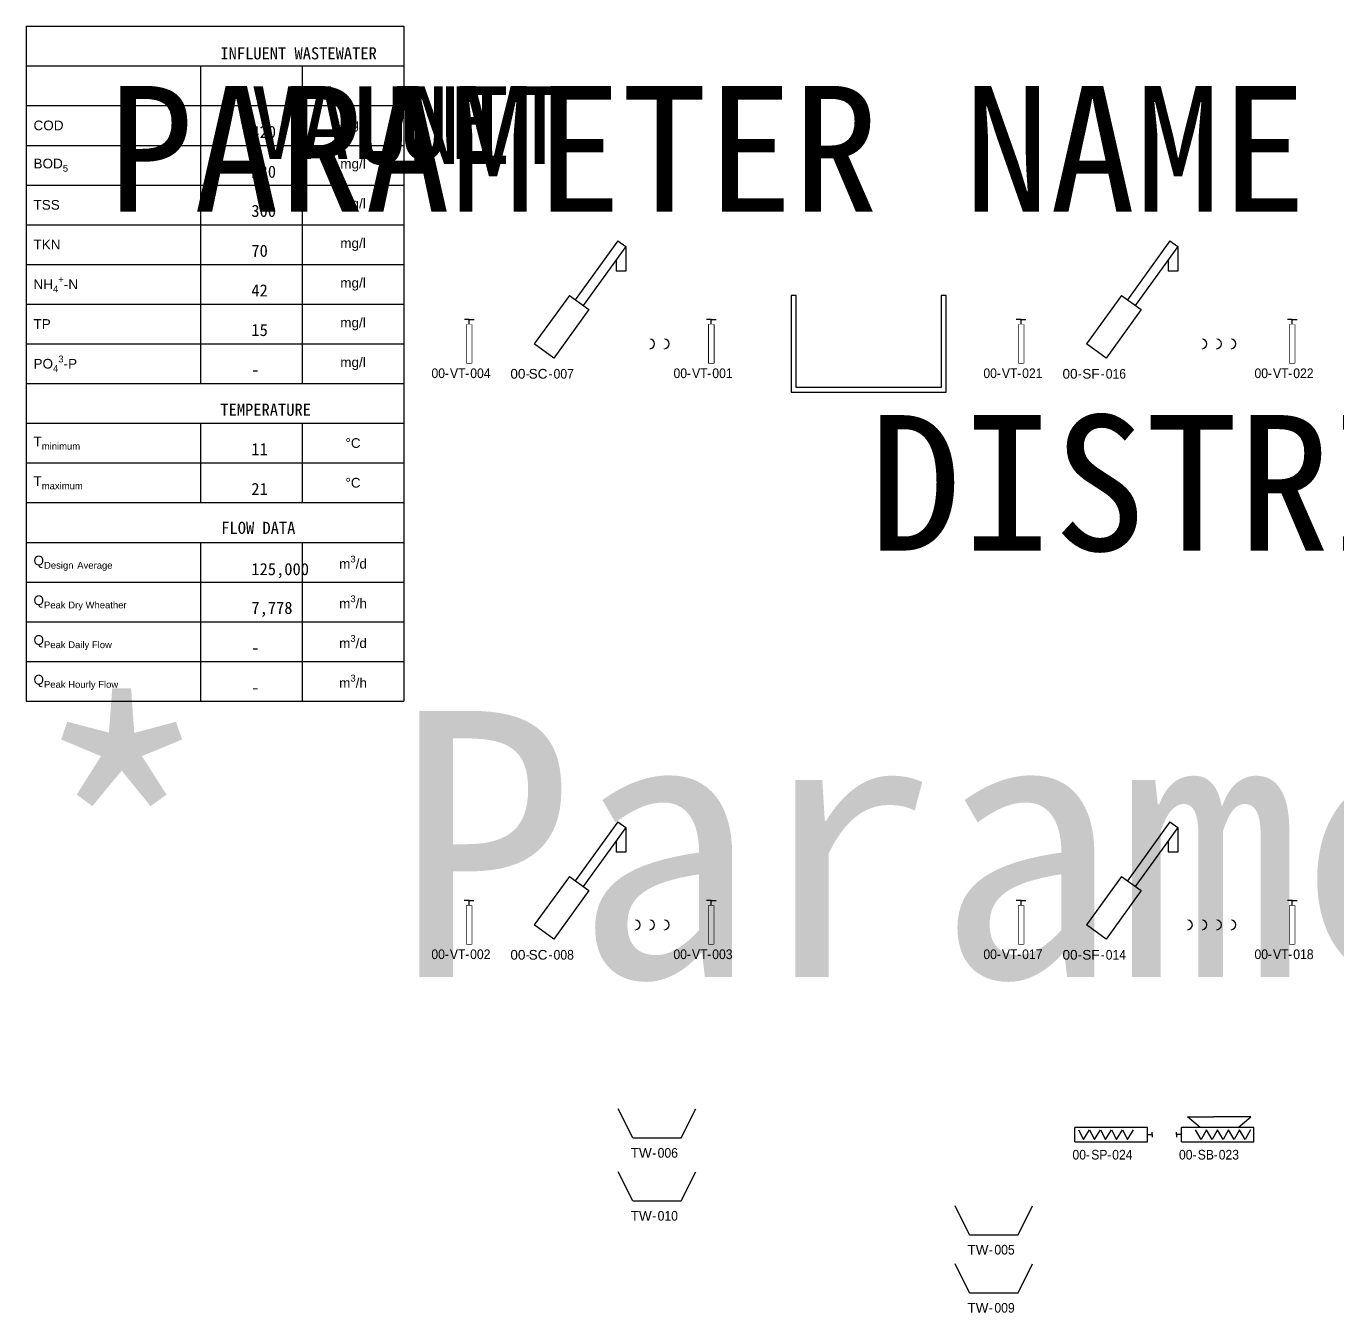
# Model space of a CAD drawing. Header units: millimetres. Extents: x 0 to 12089, y -479 to 374.
# Drawn here: x 0 to 270.9, y -200.1 to 65.6 of the extents above; entities that cross this region are included whole.
import ezdxf
from ezdxf.enums import TextEntityAlignment as Align

# ---------------------------------------------------------------- set-up
doc = ezdxf.new("R2018")
doc.units = ezdxf.units.MM
doc.header["$LTSCALE"] = 0.25
doc.set_wipeout_variables(frame=1)
for name, color, linetype, lineweight, true_color in [('equipment', 5, 'Continuous', 25, 0x0000ff), ('sewer', 7, 'Continuous', 25, 0x1c2600), ('Text', 7, 'Continuous', 25, 0xffffff), ('unit', 1, 'Continuous', 25, 0xff0000)]:
    doc.layers.add(name, color=color, linetype=linetype, lineweight=lineweight, true_color=true_color)
doc.styles.add('FlareSeparator$0$Organica', font='arial.ttf')
doc.styles.add('Organica', font='arial.ttf')
doc.styles.add('RefPIDDistChamber$0$Organica', font='arial.ttf')
doc.styles.add('RefPIDDistChamber$0$Standard', font='arial.ttf')
doc.styles.add('RefPIDInfluent$0$Organica', font='arial.ttf')
doc.styles.get("Standard").update_dxf_attribs({"font": 'arial.ttf'})
doc.styles.add('WasteContainer_Screeningcontainer_SB$0$Organica', font='arial.ttf')

# ---------------------------------------------------------------- blocks, each defined once
blk = doc.blocks.new('break')
blk.add_arc((0, 0), 1, 270, 90)
blk.add_wipeout([(-0.12, -0.11), (-0.12, -0.89), (0, -1), (0.12, -0.89), (0.12, -0.11), (0, 0)])
blk.add_wipeout([(-0.12, 0.11), (-0.12, 0.89), (0, 1), (0.12, 0.89), (0.12, 0.11), (0, 0)])
blk = doc.blocks.new('*U112')
at = {"lineweight": 25, "ltscale": 0.25, "flags": 128}
blk.add_lwpolyline([(0, 20), (0, 0), (32, 0), (32, 20), (31, 20), (31, 1), (1, 1), (1, 20)], close=True, dxfattribs=at)
at = {"style": 'RefPIDDistChamber$0$Organica', "flags": 1}
for tag, p in [('WIDTH', (-11.4, 38.99)), ('HEIGHT', (-11.4, 36.04)), ('LENGTH', (-11.4, 33.02)), ('LIQUIDLEVEL', (-11.4, 29.93)), ('VOLUME', (-11.4, 26.97))]:
    blk.add_attdef(tag, text='', height=2, dxfattribs=at).set_placement(p, align=Align.MIDDLE_CENTER)
at = {"style": 'RefPIDDistChamber$0$Standard', "flags": 1}
blk.add_attdef('TR_NAME1', (44.32, 30.62), '', height=2.5, dxfattribs=at)
at = {"layer": 'Text', "lineweight": 30, "flags": 104}
blk.add_attdef('NAME1', text='', height=2.5, dxfattribs=at).set_placement((16.08, -4.71), align=Align.MIDDLE_CENTER)
blk = doc.blocks.new('*U136')
at = {"lineweight": 25, "ltscale": 0.25}
for p, q in [((0.5, 9), (-0.5, 9)), ((0.5, 8), (0.5, 9)), ((0.5, 9), (1.5, 9)), ((0, 8), (1, 8)), ((0, 0), (0, 8)), ((1, 0), (1, 8)), ((0, 0), (1, 0))]:
    blk.add_line(p, q, dxfattribs=at)
blk.add_lwpolyline([(0, 8), (1, 8), (1, 0), (0, 0)], close=True, dxfattribs=at)
at = {"char_height": 2, "width": 5.3402, "attachment_point": 6, "line_spacing_factor": 0.9, "style": 'Organica'}
for insert in [(-3.7, -2.07), (0.5, -2.07)]:
    blk.add_mtext('{\\W0.9;-}', dxfattribs=dict(at, insert=insert))
at = {"style": 'Organica', "flags": 1}
for tag, p in [('EQUIP_TYPE', (37.6, 83.28)), ('NOTE', (37.6, 80.28)), ('NOTE_CHINESE', (37.6, 77.28)), ('MATERIAL_FRAME', (37.6, 74.17)), ('MATERIAL_STEM', (37.6, 71.17)), ('MATERIAL_BODY', (37.6, 68.17)), ('MATERIAL_SEALING', (37.6, 65.17)), ('MODEL', (37.6, 55.86)), ('MANUFACTURE', (37.6, 52.75)), ('UNIT_WATER_LEVEL', (37.76, 49.29)), ('UNIT_CHANNELH', (37.76, 46.29)), ('UNIT_CHANNELW', (37.76, 43.5)), ('SP_WATER_LEVEL', (37.76, 40.5)), ('SP_CHANNELW', (37.76, 37.5)), ('SP_CHANNELH', (37.76, 34.29)), ('STB_DTY', (37.76, 31.29)), ('PROCESSUNITAREA', (37.76, 27.66))]:
    blk.add_attdef(tag, text='', height=2, dxfattribs=at).set_placement(p, align=Align.MIDDLE_CENTER)
at = {"style": 'Organica', "width": 0.9}
for tag, p in [('AREA_CODE', (-4.5, -2.07)), ('TAG_ID', (-0.26, -2.07))]:
    blk.add_attdef(tag, text='', height=2, dxfattribs=at).set_placement(p, align=Align.MIDDLE_RIGHT)
at = {"style": 'Organica', "width": 0.9, "flags": 8}
blk.add_attdef('TAG', text='', height=2, dxfattribs=at).set_placement((2.81, -2.07), align=Align.MIDDLE_CENTER)
blk.add_wipeout([(0, 8), (1, 8), (1, 0), (0, 0)])
blk = doc.blocks.new('RefPIDInfluent')
at = {"layer": 'Text', "lineweight": 25, "ltscale": 0.25}
for p, q in [((-78, 65.6), (0, 65.6)), ((-78, 65.6), (-78, -73.8)), ((0, 65.6), (0, -73.8)), ((-78, 57.4), (0, 57.4)), ((-42, 57.4), (-42, -8.2)), ((-21, 57.4), (-21, -8.2)), ((-78, 49.2), (0, 49.2)), ((-78, 41), (0, 41)), ((-78, 32.8), (0, 32.8)), ((-78, 24.6), (0, 24.6)), ((-78, 16.4), (0, 16.4)), ((-78, 8.2), (0, 8.2)), ((-78, 0), (0, 0)), ((-78, -8.2), (0, -8.2)), ((-78, -16.4), (0, -16.4)), ((-42, -16.4), (-42, -32.8)), ((-21, -16.4), (-21, -32.8)), ((-78, -24.6), (0, -24.6)), ((-78, -32.8), (0, -32.8)), ((-78, -41), (0, -41)), ((-42, -41), (-42, -73.8)), ((-21, -41), (-21, -73.8)), ((-78, -49.2), (0, -49.2)), ((-78, -57.4), (0, -57.4)), ((-78, -65.6), (0, -65.6)), ((-78, -73.8), (0, -73.8))]:
    blk.add_line(p, q, dxfattribs=at)
at = {"lineweight": 30, "flags": 104}
for tag, height, p in [('NAME1', 2.5, (-37.9, 61.25)), ('PARAM', 2.5, (-61.14, 53.29)), ('VALUE', 2.5, (-31.63, 53.2)), ('UNIT', 2.5, (-10.04, 53.16)), ('COD', 2, (-31.5, 45.02)), ('BOD5', 2, (-31.5, 36.81)), ('TSS', 2, (-31.5, 28.72)), ('TN', 2, (-31.5, 20.47)), ('NH4N', 2, (-31.5, 12.29)), ('TP', 2, (-31.5, 4.12)), ('PO4_3_P', 2, (-31.5, -4.08)), ('NAME3', 2.5, (-37.9, -12.35)), ('TMIN', 2, (-31.5, -20.49)), ('TMAX', 2, (-31.5, -28.72)), ('NAME2', 2.5, (-37.71, -36.75)), ('QAVG', 2, (-31.5, -45.27)), ('QPEAKDH', 2, (-31.5, -53.27)), ('QPEAKD', 2, (-31.5, -61.47)), ('QPEAK', 2, (-31.5, -69.71))]:
    blk.add_attdef(tag, text='', height=height, dxfattribs=at).set_placement(p, align=Align.MIDDLE_CENTER)
blk.add_attdef('i18N-PID-0003', text='', height=2.5, dxfattribs=at).set_placement((-77, -75.8), align=Align.TOP_LEFT)
at = {"layer": 'Text', "char_height": 2, "style": 'RefPIDInfluent$0$Organica'}
for s, insert, width, attachment_point in [('C{\\fArial|b0|i0|c238|p34;OD}', (-76.5, 45.1), 32, 4), ('mg/{\\fArial|b0|i0|c238|p34;l}', (-10.5, 45.1), 18, 5), ('\\A1;BOD{\\H0.7x;\\S^ 5;}', (-76.5, 36.9), 32, 4), ('mg/{\\fArial|b0|i0|c238|p34;l}', (-10.5, 36.9), 18, 5), ('mg/{\\fArial|b0|i0|c238|p34;l}', (-10.5, 28.7), 18, 5), ('TSS', (-76.5, 28.7), 32, 4), ('mg/{\\fArial|b0|i0|c238|p34;l}', (-10.5, 20.5), 18, 5), ('TKN', (-76.5, 20.5), 32, 4), ('\\A1;NH{\\H0.7x;\\S^ 4;\\S+^ ;}-N', (-76.5, 12.3), 32, 4), ('mg/{\\fArial|b0|i0|c238|p34;l}', (-10.5, 12.3), 11.5205, 5), ('mg/{\\fArial|b0|i0|c238|p34;l}', (-10.5, 4.1), 11.5205, 5), ('T{\\fArial|b0|i0|c238|p34;P}', (-76.5, 4.1), 32, 4), ('\\A1;{\\fArial|b0|i0|c238|p34;PO\\fArial|b0|i0|c0|p34;\\H0.7x;\\S^ 4;\\fArial|b0|i0|c238|p34;\\S3^ ;}-{\\fArial|b0|i0|c238|p34;P}', (-76.5, -4.1), 32, 4), ('mg/{\\fArial|b0|i0|c238|p34;l}', (-10.5, -4.1), 11.5205, 5), ('\\A1;T{\\H0.7x;\\S^ minimum;}', (-76.5, -20.5), 32, 4), ('°C', (-10.5, -20.5), 18, 5), ('\\A1;T{\\H0.7x;\\S^ maximum;}', (-76.5, -28.7), 32, 4), ('°C', (-10.5, -28.7), 18, 5), ('\\A1;Q{\\H0.7x;\\S^ Design;\\H1.42857x; \\H0.7x;\\S^ Average;}', (-76.5, -45.1), 32, 4), ('\\A1;m{\\H0.7x;\\S3^ ;}/d', (-10.5, -45.1), 18, 5), ('\\A1;Q{\\H0.7x;\\S^ Peak Dry Wheather;}', (-76.5, -53.3), 32, 4), ('\\A1;m{\\H0.7x;\\S3^ ;}/h', (-10.5, -53.3), 18, 5), ('\\A1;Q{\\H0.7x;\\S^ Peak Daily Flow;}', (-76.5, -61.5), 32, 4), ('\\A1;m{\\H0.7x;\\S3^ ;}/d', (-10.5, -61.5), 18, 5), ('\\A1;Q{\\H0.7x;\\S^ Peak Hourly Flow;}', (-76.5, -69.7), 32, 4), ('\\A1;m{\\H0.7x;\\S3^ ;}/{\\fArial|b0|i0|c238|p34;h}', (-10.5, -69.7), 18, 5)]:
    blk.add_mtext(s, dxfattribs=dict(at, insert=insert, width=width, attachment_point=attachment_point))
blk = doc.blocks.new('*U510')
at = {"lineweight": 25, "ltscale": 0.25}
for p, q in [((13.2, 24.2), (4.4, 12.05)), ((14.82, 23.03), (6.02, 10.88)), ((13.2, 24.2), (14.82, 23.03)), ((14.82, 23.03), (14.82, 17.92)), ((12.82, 20.27), (12.82, 17.92)), ((14.82, 17.92), (12.82, 17.92)), ((3.19, 12.93), (-4.05, 2.93)), ((3.19, 12.93), (7.24, 10)), ((7.24, 10), (0, 0)), ((0, 0), (-4.05, 2.93))]:
    blk.add_line(p, q, dxfattribs=at)
at = {"char_height": 2, "width": 5.3402, "attachment_point": 6, "line_spacing_factor": 0.9, "style": 'Organica'}
for insert in [(-4.99, -3.24), (-0.29, -3.24)]:
    blk.add_mtext('{\\W0.9;-}', dxfattribs=dict(at, insert=insert))
at = {"style": 'Organica', "flags": 1}
for tag, p in [('EQUIP_TYPE', (35.83, 88.41)), ('NOTE', (35.83, 85.41)), ('NOTE_CHINESE', (35.83, 82.41)), ('MATERIAL_FRAME', (35.83, 79.41)), ('MATERIAL_FIXED', (35.83, 76.41)), ('MATERIAL_BARS', (35.83, 73.41)), ('MATERIAL_COVER', (35.83, 70.31)), ('INSTALLED_POWER', (35.83, 67.11)), ('CONSUMED_POWER', (35.83, 64.11)), ('MODEL', (35.83, 60.99)), ('MANUFACTURE', (35.83, 57.89)), ('UNIT_SPACING', (35.83, 54.68)), ('SP_SPACING', (35.83, 51.68)), ('UNIT_FLOW', (35.83, 48.57)), ('SP_FLOW', (35.83, 45.57)), ('CHANNELWIDTH', (35.83, 42.47)), ('STB_DTY', (36.1, 39.01)), ('RUNNINGHOURS', (36.1, 36.01)), ('DI', (36.1, 33.01)), ('DO', (36.1, 30.01)), ('AI', (36.1, 27.01)), ('AO', (36.1, 24.01)), ('PB', (36.1, 21.01)), ('PO', (36.1, 18.01)), ('PROCESSUNITAREA', (36.1, 15.15))]:
    blk.add_attdef(tag, text='', height=2, dxfattribs=at).set_placement(p, align=Align.MIDDLE_CENTER)
at = {"style": 'Organica'}
for tag, p in [('AREA_CODE', (-5.89, -3.24)), ('TAG_ID', (-1.34, -3.24))]:
    blk.add_attdef(tag, text='', height=2, dxfattribs=at).set_placement(p, align=Align.MIDDLE_RIGHT)
at = {"style": 'Organica', "width": 0.9, "flags": 8}
blk.add_attdef('TAG', text='', height=2, dxfattribs=at).set_placement((2.02, -3.24), align=Align.MIDDLE_CENTER)
blk = doc.blocks.new('*U513')
at = {"lineweight": 25, "ltscale": 0.25}
for p, q in [((13.2, 24.2), (4.4, 12.05)), ((14.82, 23.03), (6.02, 10.88)), ((13.2, 24.2), (14.82, 23.03)), ((14.82, 23.03), (14.82, 17.92)), ((12.82, 20.27), (12.82, 17.92)), ((14.82, 17.92), (12.82, 17.92)), ((3.19, 12.93), (-4.05, 2.93)), ((3.19, 12.93), (7.24, 10)), ((7.24, 10), (0, 0)), ((0, 0), (-4.05, 2.93))]:
    blk.add_line(p, q, dxfattribs=at)
at = {"char_height": 2, "width": 5.3402, "attachment_point": 6, "line_spacing_factor": 0.9, "style": 'Organica'}
for insert in [(-4.99, -3.24), (-0.29, -3.24)]:
    blk.add_mtext('{\\W0.9;-}', dxfattribs=dict(at, insert=insert))
at = {"style": 'Organica', "flags": 1}
for tag, p in [('EQUIP_TYPE', (35.83, 88.41)), ('NOTE', (35.83, 85.41)), ('NOTE_CHINESE', (35.83, 82.41)), ('MATERIAL_FRAME', (35.83, 79.41)), ('MATERIAL_FIXED', (35.83, 76.41)), ('MATERIAL_BARS', (35.83, 73.41)), ('MATERIAL_COVER', (35.83, 70.31)), ('INSTALLED_POWER', (35.83, 67.11)), ('CONSUMED_POWER', (35.83, 64.11)), ('MODEL', (35.83, 60.99)), ('MANUFACTURE', (35.83, 57.89)), ('UNIT_SPACING', (35.83, 54.68)), ('SP_SPACING', (35.83, 51.68)), ('UNIT_FLOW', (35.83, 48.57)), ('SP_FLOW', (35.83, 45.57)), ('CHANNELWIDTH', (35.83, 42.47)), ('STB_DTY', (36.1, 39.01)), ('RUNNINGHOURS', (36.1, 36.01)), ('DI', (36.1, 33.01)), ('DO', (36.1, 30.01)), ('AI', (36.1, 27.01)), ('AO', (36.1, 24.01)), ('PB', (36.1, 21.01)), ('PO', (36.1, 18.01)), ('PROCESSUNITAREA', (36.1, 15.15))]:
    blk.add_attdef(tag, text='', height=2, dxfattribs=at).set_placement(p, align=Align.MIDDLE_CENTER)
at = {"style": 'Organica'}
for tag, p in [('AREA_CODE', (-5.89, -3.24)), ('TAG_ID', (-1.34, -3.24))]:
    blk.add_attdef(tag, text='', height=2, dxfattribs=at).set_placement(p, align=Align.MIDDLE_RIGHT)
at = {"style": 'Organica', "width": 0.9, "flags": 8}
blk.add_attdef('TAG', text='', height=2, dxfattribs=at).set_placement((2.02, -3.24), align=Align.MIDDLE_CENTER)
blk = doc.blocks.new('*U517')
at = {"lineweight": 25, "ltscale": 0.25}
for p, q in [((15, 3), (0, 3)), ((0, 0), (0, 3)), ((3.87, 3), (1.26, 5.2)), ((1.26, 5.2), (6.66, 5.2)), ((14.38, 5.2), (6.66, 5.2)), ((11.76, 3), (14.38, 5.2)), ((15, 0), (15, 3)), ((-1, 1.5), (-1, 2)), ((-1, 1.5), (-1, 1)), ((0, 1.5), (-1, 1.5)), ((0, 0), (15, 0)), ((4.11, 0.5), (2.89, 2.5)), ((5.16, 2.5), (4.11, 0.5)), ((6.38, 0.5), (5.16, 2.5)), ((7.44, 2.5), (6.38, 0.5)), ((8.65, 0.5), (7.44, 2.5)), ((9.71, 2.5), (8.65, 0.5)), ((10.93, 0.5), (9.71, 2.5)), ((11.98, 2.5), (10.93, 0.5)), ((13.2, 0.5), (11.98, 2.5)), ((14.25, 2.5), (13.2, 0.5))]:
    blk.add_line(p, q, dxfattribs=at)
at = {"char_height": 2, "width": 5.3402, "attachment_point": 6, "line_spacing_factor": 0.9, "style": 'Organica'}
for insert in [(3.1, -2.64), (7.5, -2.64)]:
    blk.add_mtext('{\\W0.9;-}', dxfattribs=dict(at, insert=insert))
at = {"style": 'Organica', "flags": 1}
for tag, p in [('EQUIP_TYPE', (37.16, 79.54)), ('NOTE', (37.16, 76.54)), ('NOTE_CHINESE', (37.16, 73.54)), ('CONSUMED_POWER', (37.16, 70.54)), ('MATERIAL_SCREW_LINER', (37.16, 67.54)), ('MATERIAL_SCREW', (37.16, 64.54)), ('MATERIAL_CARPENTRY', (37.16, 61.44)), ('INSTALLED_POWER', (37.16, 58.23)), ('MODEL', (37.16, 55.12)), ('MANUFACTURE', (37.16, 52.01)), ('UNIT_FLOW', (37.09, 49)), ('SP_FLOW', (37.09, 46)), ('STB_DTY', (37.09, 43)), ('RUNNINGHOURS', (39.52, 39.32)), ('DI', (39.52, 36.32)), ('DO', (39.52, 33.32)), ('PB', (39.52, 30.32)), ('PO', (39.52, 27.32)), ('PROCESSUNITAREA', (39.52, 24.25))]:
    blk.add_attdef(tag, text='', height=2, dxfattribs=at).set_placement(p, align=Align.MIDDLE_CENTER)
at = {"style": 'Organica', "width": 0.9}
blk.add_attdef('AREA_CODE', text='', height=2, dxfattribs=at).set_placement((2.3, -2.64), align=Align.MIDDLE_RIGHT)
at = {"style": 'Organica', "width": 0.9, "flags": 8}
blk.add_attdef('TAG_ID', text='', height=2, dxfattribs=at).set_placement((6.74, -2.64), align=Align.MIDDLE_RIGHT)
blk.add_attdef('TAG', text='', height=2, dxfattribs=at).set_placement((9.81, -2.64), align=Align.MIDDLE_CENTER)
blk = doc.blocks.new('*U518')
at = {"lineweight": 25, "ltscale": 0.25}
for p, q in [((15, 3), (0, 3)), ((0, 0), (0, 3)), ((15, 0), (15, 3)), ((0, 0), (15, 0)), ((0.75, 2.5), (1.8, 0.5)), ((1.8, 0.5), (3.02, 2.5)), ((3.02, 2.5), (4.07, 0.5)), ((4.07, 0.5), (5.29, 2.5)), ((5.29, 2.5), (6.35, 0.5)), ((6.35, 0.5), (7.56, 2.5)), ((7.56, 2.5), (8.62, 0.5)), ((8.62, 0.5), (9.84, 2.5)), ((9.84, 2.5), (10.89, 0.5)), ((10.89, 0.5), (12.11, 2.5)), ((15, 1.5), (16, 1.5)), ((16, 1.5), (16, 2)), ((16, 1.5), (16, 1))]:
    blk.add_line(p, q, dxfattribs=at)
at = {"char_height": 2, "width": 5.3402, "attachment_point": 6, "line_spacing_factor": 0.9, "style": 'Organica'}
for insert in [(3.1, -2.64), (7.5, -2.64)]:
    blk.add_mtext('{\\W0.9;-}', dxfattribs=dict(at, insert=insert))
at = {"style": 'Organica', "flags": 1}
for tag, p in [('EQUIP_TYPE', (37.16, 79.54)), ('NOTE', (37.16, 76.54)), ('NOTE_CHINESE', (37.16, 73.54)), ('CONSUMED_POWER', (37.16, 70.54)), ('MATERIAL_SCREW_LINER', (37.16, 67.54)), ('MATERIAL_SCREW', (37.16, 64.54)), ('MATERIAL_CARPENTRY', (37.16, 61.44)), ('INSTALLED_POWER', (37.16, 58.23)), ('MODEL', (37.16, 55.12)), ('MANUFACTURE', (37.16, 52.01)), ('UNIT_FLOW', (37.09, 49)), ('SP_FLOW', (37.09, 46)), ('STB_DTY', (37.09, 43)), ('RUNNINGHOURS', (39.52, 39.32)), ('DI', (39.52, 36.32)), ('DO', (39.52, 33.32)), ('PB', (39.52, 30.32)), ('PO', (39.52, 27.32)), ('PROCESSUNITAREA', (39.52, 24.25))]:
    blk.add_attdef(tag, text='', height=2, dxfattribs=at).set_placement(p, align=Align.MIDDLE_CENTER)
at = {"style": 'Organica', "width": 0.9}
blk.add_attdef('AREA_CODE', text='', height=2, dxfattribs=at).set_placement((2.3, -2.64), align=Align.MIDDLE_RIGHT)
at = {"style": 'Organica', "width": 0.9, "flags": 8}
blk.add_attdef('TAG_ID', text='', height=2, dxfattribs=at).set_placement((6.74, -2.64), align=Align.MIDDLE_RIGHT)
blk.add_attdef('TAG', text='', height=2, dxfattribs=at).set_placement((9.81, -2.64), align=Align.MIDDLE_CENTER)
blk = doc.blocks.new('*U536')
at = {"lineweight": 25, "ltscale": 0.25}
for p, q in [((0, 0), (-3, 6)), ((10, 0), (13, 6)), ((0, 0), (10, 0))]:
    blk.add_line(p, q, dxfattribs=at)
at = {"insert": (4.8, -3.09), "char_height": 2, "width": 5.3402, "attachment_point": 6, "line_spacing_factor": 0.9, "style": 'FlareSeparator$0$Organica'}
blk.add_mtext('{\\W0.9;-}', dxfattribs=at)
at = {"flags": 1}
for tag, style, p in [('NOTE', 'FlareSeparator$0$Organica', (32.34, 64.82)), ('STB_DTY', 'WasteContainer_Screeningcontainer_SB$0$Organica', (32.87, 61.29)), ('MODEL', 'WasteContainer_Screeningcontainer_SB$0$Organica', (32.87, 54.87)), ('MANUFACTURE', 'WasteContainer_Screeningcontainer_SB$0$Organica', (32.87, 51.77)), ('SP_VOLUME', 'WasteContainer_Screeningcontainer_SB$0$Organica', (32.95, 48.47)), ('EQUIP_TYPE', 'FlareSeparator$0$Organica', (33.98, 43.48)), ('NOTE_CHINESE', 'FlareSeparator$0$Organica', (33.98, 37.48)), ('STB_DTY', 'FlareSeparator$0$Organica', (33.98, 34.48)), ('MATERIAL_BODY', 'FlareSeparator$0$Organica', (33.98, 31.37)), ('MODEL', 'FlareSeparator$0$Organica', (33.98, 28.06)), ('MANUFACTURE', 'FlareSeparator$0$Organica', (33.98, 24.95)), ('SP_VOLUME', 'FlareSeparator$0$Organica', (34.06, 21.66)), ('UNIT_VOLUME', 'FlareSeparator$0$Organica', (34.06, 18.66))]:
    blk.add_attdef(tag, text='', height=2, dxfattribs=dict(at, style=style)).set_placement(p, align=Align.MIDDLE_CENTER)
at = {"style": 'FlareSeparator$0$Organica'}
blk.add_attdef('TAG_ID', text='', height=2, dxfattribs=at).set_placement((3.89, -3.09), align=Align.MIDDLE_RIGHT)
at = {"style": 'FlareSeparator$0$Organica', "width": 0.9, "flags": 8}
blk.add_attdef('TAG', text='', height=2, dxfattribs=at).set_placement((5.11, -3.09), align=Align.MIDDLE_LEFT)

msp = doc.modelspace()

# ---------------------------------------------------------------- block references
at = {"layer": 'equipment'}
ref = msp.add_blockref('*U510', (109, -2.93), dxfattribs=at)
ref.add_attrib('TAG', '007', dxfattribs={"layer": '0', "height": 2, "style": 'Organica', "width": 0.9}).set_placement((111.02, -6.18), align=Align.MIDDLE_CENTER)
ref.add_attrib('AREA_CODE', '00', dxfattribs={"layer": '0', "height": 2, "style": 'Organica'}).set_placement((103.11, -6.18), align=Align.MIDDLE_RIGHT)
ref.add_attrib('TAG_ID', 'SC', dxfattribs={"layer": '0', "height": 2, "style": 'Organica'}).set_placement((107.66, -6.18), align=Align.MIDDLE_RIGHT)
ref = msp.add_blockref('*U513', (223.05, -2.93), dxfattribs=at)
ref.add_attrib('TAG', '016', dxfattribs={"layer": '0', "height": 2, "style": 'Organica', "width": 0.9}).set_placement((225.07, -6.18), align=Align.MIDDLE_CENTER)
ref.add_attrib('AREA_CODE', '00', dxfattribs={"layer": '0', "height": 2, "style": 'Organica'}).set_placement((217.16, -6.18), align=Align.MIDDLE_RIGHT)
ref.add_attrib('TAG_ID', 'SF', dxfattribs={"layer": '0', "height": 2, "style": 'Organica'}).set_placement((221.71, -6.18), align=Align.MIDDLE_RIGHT)
ref = msp.add_blockref('*U136', (91, -4), dxfattribs=at)
ref.add_attrib('TAG', '004', dxfattribs={"layer": '0', "height": 2, "style": 'Organica', "width": 0.9}).set_placement((93.81, -6.07), align=Align.MIDDLE_CENTER)
ref.add_attrib('AREA_CODE', '00', dxfattribs={"layer": '0', "height": 2, "style": 'Organica', "width": 0.9}).set_placement((86.5, -6.07), align=Align.MIDDLE_RIGHT)
ref.add_attrib('TAG_ID', 'VT', dxfattribs={"layer": '0', "height": 2, "style": 'Organica', "width": 0.9}).set_placement((90.74, -6.07), align=Align.MIDDLE_RIGHT)
ref = msp.add_blockref('*U510', (109, -122.93), dxfattribs=at)
ref.add_attrib('TAG', '008', dxfattribs={"layer": '0', "height": 2, "style": 'Organica', "width": 0.9}).set_placement((111.02, -126.18), align=Align.MIDDLE_CENTER)
ref.add_attrib('AREA_CODE', '00', dxfattribs={"layer": '0', "height": 2, "style": 'Organica'}).set_placement((103.11, -126.18), align=Align.MIDDLE_RIGHT)
ref.add_attrib('TAG_ID', 'SC', dxfattribs={"layer": '0', "height": 2, "style": 'Organica'}).set_placement((107.66, -126.18), align=Align.MIDDLE_RIGHT)
ref = msp.add_blockref('*U513', (223.05, -122.93), dxfattribs=at)
ref.add_attrib('TAG', '014', dxfattribs={"layer": '0', "height": 2, "style": 'Organica', "width": 0.9}).set_placement((225.07, -126.18), align=Align.MIDDLE_CENTER)
ref.add_attrib('AREA_CODE', '00', dxfattribs={"layer": '0', "height": 2, "style": 'Organica'}).set_placement((217.16, -126.18), align=Align.MIDDLE_RIGHT)
ref.add_attrib('TAG_ID', 'SF', dxfattribs={"layer": '0', "height": 2, "style": 'Organica'}).set_placement((221.71, -126.18), align=Align.MIDDLE_RIGHT)
ref = msp.add_blockref('*U136', (90.98, -124), dxfattribs=at)
ref.add_attrib('TAG', '002', dxfattribs={"layer": '0', "height": 2, "style": 'Organica', "width": 0.9}).set_placement((93.79, -126.07), align=Align.MIDDLE_CENTER)
ref.add_attrib('AREA_CODE', '00', dxfattribs={"layer": '0', "height": 2, "style": 'Organica', "width": 0.9}).set_placement((86.48, -126.07), align=Align.MIDDLE_RIGHT)
ref.add_attrib('TAG_ID', 'VT', dxfattribs={"layer": '0', "height": 2, "style": 'Organica', "width": 0.9}).set_placement((90.72, -126.07), align=Align.MIDDLE_RIGHT)
ref = msp.add_blockref('*U136', (205, -124), dxfattribs=at)
ref.add_attrib('TAG', '017', dxfattribs={"layer": '0', "height": 2, "style": 'Organica', "width": 0.9}).set_placement((207.81, -126.07), align=Align.MIDDLE_CENTER)
ref.add_attrib('AREA_CODE', '00', dxfattribs={"layer": '0', "height": 2, "style": 'Organica', "width": 0.9}).set_placement((200.5, -126.07), align=Align.MIDDLE_RIGHT)
ref.add_attrib('TAG_ID', 'VT', dxfattribs={"layer": '0', "height": 2, "style": 'Organica', "width": 0.9}).set_placement((204.74, -126.07), align=Align.MIDDLE_RIGHT)
ref = msp.add_blockref('*U136', (261, -124), dxfattribs=at)
ref.add_attrib('TAG', '018', dxfattribs={"layer": '0', "height": 2, "style": 'Organica', "width": 0.9}).set_placement((263.81, -126.07), align=Align.MIDDLE_CENTER)
ref.add_attrib('AREA_CODE', '00', dxfattribs={"layer": '0', "height": 2, "style": 'Organica', "width": 0.9}).set_placement((256.5, -126.07), align=Align.MIDDLE_RIGHT)
ref.add_attrib('TAG_ID', 'VT', dxfattribs={"layer": '0', "height": 2, "style": 'Organica', "width": 0.9}).set_placement((260.74, -126.07), align=Align.MIDDLE_RIGHT)
ref = msp.add_blockref('*U536', (125.3, -164), dxfattribs=at)
ref.add_attrib('TAG', '006', dxfattribs={"layer": '0', "height": 2, "style": 'FlareSeparator$0$Organica', "width": 0.9}).set_placement((130.42, -167.09), align=Align.MIDDLE_LEFT)
ref.add_attrib('TAG_ID', 'TW', dxfattribs={"layer": '0', "height": 2, "style": 'FlareSeparator$0$Organica'}).set_placement((129.2, -167.09), align=Align.MIDDLE_RIGHT)
ref = msp.add_blockref('*U517', (238.6, -164.83), dxfattribs=at)
ref.add_attrib('TAG', '023', dxfattribs={"layer": '0', "height": 2, "style": 'Organica', "width": 0.9}).set_placement((248.41, -167.47), align=Align.MIDDLE_CENTER)
ref.add_attrib('AREA_CODE', '00', dxfattribs={"layer": '0', "height": 2, "style": 'Organica', "width": 0.9}).set_placement((240.9, -167.47), align=Align.MIDDLE_RIGHT)
ref.add_attrib('TAG_ID', 'SB', dxfattribs={"layer": '0', "height": 2, "style": 'Organica', "width": 0.9}).set_placement((245.33, -167.47), align=Align.MIDDLE_RIGHT)
ref = msp.add_blockref('*U517', (238.6, -164.83), dxfattribs=at)
ref.add_attrib('TAG', '023', dxfattribs={"layer": '0', "height": 2, "style": 'Organica', "width": 0.9}).set_placement((248.41, -167.47), align=Align.MIDDLE_CENTER)
ref.add_attrib('AREA_CODE', '00', dxfattribs={"layer": '0', "height": 2, "style": 'Organica', "width": 0.9}).set_placement((240.9, -167.47), align=Align.MIDDLE_RIGHT)
ref.add_attrib('TAG_ID', 'SB', dxfattribs={"layer": '0', "height": 2, "style": 'Organica', "width": 0.9}).set_placement((245.33, -167.47), align=Align.MIDDLE_RIGHT)
ref = msp.add_blockref('*U518', (216.6, -164.83), dxfattribs=at)
ref.add_attrib('TAG', '024', dxfattribs={"layer": '0', "height": 2, "style": 'Organica', "width": 0.9}).set_placement((226.41, -167.47), align=Align.MIDDLE_CENTER)
ref.add_attrib('AREA_CODE', '00', dxfattribs={"layer": '0', "height": 2, "style": 'Organica', "width": 0.9}).set_placement((218.9, -167.47), align=Align.MIDDLE_RIGHT)
ref.add_attrib('TAG_ID', 'SP', dxfattribs={"layer": '0', "height": 2, "style": 'Organica', "width": 0.9}).set_placement((223.33, -167.47), align=Align.MIDDLE_RIGHT)
ref = msp.add_blockref('*U518', (216.6, -164.83), dxfattribs=at)
ref.add_attrib('TAG', '024', dxfattribs={"layer": '0', "height": 2, "style": 'Organica', "width": 0.9}).set_placement((226.41, -167.47), align=Align.MIDDLE_CENTER)
ref.add_attrib('AREA_CODE', '00', dxfattribs={"layer": '0', "height": 2, "style": 'Organica', "width": 0.9}).set_placement((218.9, -167.47), align=Align.MIDDLE_RIGHT)
ref.add_attrib('TAG_ID', 'SP', dxfattribs={"layer": '0', "height": 2, "style": 'Organica', "width": 0.9}).set_placement((223.33, -167.47), align=Align.MIDDLE_RIGHT)
ref = msp.add_blockref('*U536', (125.3, -177), dxfattribs=at)
ref.add_attrib('TAG', '010', dxfattribs={"layer": '0', "height": 2, "style": 'FlareSeparator$0$Organica', "width": 0.9}).set_placement((130.42, -180.09), align=Align.MIDDLE_LEFT)
ref.add_attrib('TAG_ID', 'TW', dxfattribs={"layer": '0', "height": 2, "style": 'FlareSeparator$0$Organica'}).set_placement((129.2, -180.09), align=Align.MIDDLE_RIGHT)
ref = msp.add_blockref('*U536', (194.87, -184), dxfattribs=at)
ref.add_attrib('TAG', '005', dxfattribs={"layer": '0', "height": 2, "style": 'FlareSeparator$0$Organica', "width": 0.9}).set_placement((199.98, -187.09), align=Align.MIDDLE_LEFT)
ref.add_attrib('TAG_ID', 'TW', dxfattribs={"layer": '0', "height": 2, "style": 'FlareSeparator$0$Organica'}).set_placement((198.76, -187.09), align=Align.MIDDLE_RIGHT)
ref = msp.add_blockref('*U536', (194.87, -196), dxfattribs=at)
ref.add_attrib('TAG', '009', dxfattribs={"layer": '0', "height": 2, "style": 'FlareSeparator$0$Organica', "width": 0.9}).set_placement((199.98, -199.09), align=Align.MIDDLE_LEFT)
ref.add_attrib('TAG_ID', 'TW', dxfattribs={"layer": '0', "height": 2, "style": 'FlareSeparator$0$Organica'}).set_placement((198.76, -199.09), align=Align.MIDDLE_RIGHT)
at = {"layer": 'sewer'}
for p in [(128.8, 0), (131.8, 0), (242.87, 0), (245.87, 0), (248.87, 0), (125.8, -120), (128.8, -120), (131.8, -120), (239.87, -120), (242.87, -120), (245.87, -120), (248.87, -120)]:
    msp.add_blockref('break', p, dxfattribs=at)

# ---------------------------------------------------------------- next in the draw order: block references
at = {"layer": 'equipment'}
ref = msp.add_blockref('*U136', (141, -4), dxfattribs=at)
ref.add_attrib('TAG', '001', dxfattribs={"layer": '0', "height": 2, "style": 'Organica', "width": 0.9}).set_placement((143.81, -6.07), align=Align.MIDDLE_CENTER)
ref.add_attrib('AREA_CODE', '00', dxfattribs={"layer": '0', "height": 2, "style": 'Organica', "width": 0.9}).set_placement((136.5, -6.07), align=Align.MIDDLE_RIGHT)
ref.add_attrib('TAG_ID', 'VT', dxfattribs={"layer": '0', "height": 2, "style": 'Organica', "width": 0.9}).set_placement((140.74, -6.07), align=Align.MIDDLE_RIGHT)
ref = msp.add_blockref('*U136', (140.98, -124), dxfattribs=at)
ref.add_attrib('TAG', '003', dxfattribs={"layer": '0', "height": 2, "style": 'Organica', "width": 0.9}).set_placement((143.79, -126.07), align=Align.MIDDLE_CENTER)
ref.add_attrib('AREA_CODE', '00', dxfattribs={"layer": '0', "height": 2, "style": 'Organica', "width": 0.9}).set_placement((136.48, -126.07), align=Align.MIDDLE_RIGHT)
ref.add_attrib('TAG_ID', 'VT', dxfattribs={"layer": '0', "height": 2, "style": 'Organica', "width": 0.9}).set_placement((140.72, -126.07), align=Align.MIDDLE_RIGHT)
at = {"layer": 'unit'}
ref = msp.add_blockref('*U112', (158, -10), dxfattribs=at)
lines = msp.add_mtext('DISTRIBUTION CHAMBER', dxfattribs={"layer": 'Text', "insert": (174.08, -14.71), "char_height": 28, "attachment_point": 1})
ref.add_attrib('NAME1', '', (174.08, -14.71), dxfattribs={"flags": 104}).embed_mtext(lines)

# ---------------------------------------------------------------- next in the draw order: block references
at = {"layer": 'equipment'}
ref = msp.add_blockref('*U136', (205, -4), dxfattribs=at)
ref.add_attrib('TAG', '021', dxfattribs={"layer": '0', "height": 2, "style": 'Organica', "width": 0.9}).set_placement((207.81, -6.07), align=Align.MIDDLE_CENTER)
ref.add_attrib('AREA_CODE', '00', dxfattribs={"layer": '0', "height": 2, "style": 'Organica', "width": 0.9}).set_placement((200.5, -6.07), align=Align.MIDDLE_RIGHT)
ref.add_attrib('TAG_ID', 'VT', dxfattribs={"layer": '0', "height": 2, "style": 'Organica', "width": 0.9}).set_placement((204.74, -6.07), align=Align.MIDDLE_RIGHT)
ref = msp.add_blockref('*U136', (261, -4), dxfattribs=at)
ref.add_attrib('TAG', '022', dxfattribs={"layer": '0', "height": 2, "style": 'Organica', "width": 0.9}).set_placement((263.81, -6.07), align=Align.MIDDLE_CENTER)
ref.add_attrib('AREA_CODE', '00', dxfattribs={"layer": '0', "height": 2, "style": 'Organica', "width": 0.9}).set_placement((256.5, -6.07), align=Align.MIDDLE_RIGHT)
ref.add_attrib('TAG_ID', 'VT', dxfattribs={"layer": '0', "height": 2, "style": 'Organica', "width": 0.9}).set_placement((260.74, -6.07), align=Align.MIDDLE_RIGHT)

# ---------------------------------------------------------------- next in the draw order: block references
ref = msp.add_blockref('RefPIDInfluent', (78, 0))
lines = msp.add_mtext('420', dxfattribs={"insert": (46.5, 45.02), "char_height": 2.5, "attachment_point": 1})
ref.add_attrib('COD', '', (46.5, 45.02), dxfattribs={"flags": 104}).embed_mtext(lines)
lines = msp.add_mtext('230', dxfattribs={"insert": (46.5, 36.81), "char_height": 2.5, "attachment_point": 1})
ref.add_attrib('BOD5', '', (46.5, 36.81), dxfattribs={"flags": 104}).embed_mtext(lines)
lines = msp.add_mtext('300', dxfattribs={"insert": (46.5, 28.72), "char_height": 2.5, "attachment_point": 1})
ref.add_attrib('TSS', '', (46.5, 28.72), dxfattribs={"flags": 104}).embed_mtext(lines)
lines = msp.add_mtext('70', dxfattribs={"insert": (46.5, 20.47), "char_height": 2.5, "attachment_point": 1})
ref.add_attrib('TN', '', (46.5, 20.47), dxfattribs={"flags": 104}).embed_mtext(lines)
lines = msp.add_mtext('15', dxfattribs={"insert": (46.5, 4.12), "char_height": 2.5, "attachment_point": 1})
ref.add_attrib('TP', '', (46.5, 4.12), dxfattribs={"flags": 104}).embed_mtext(lines)
lines = msp.add_mtext('42', dxfattribs={"insert": (46.5, 12.29), "char_height": 2.5, "attachment_point": 1})
ref.add_attrib('NH4N', '', (46.5, 12.29), dxfattribs={"flags": 104}).embed_mtext(lines)
lines = msp.add_mtext('11', dxfattribs={"insert": (46.5, -20.49), "char_height": 2.5, "attachment_point": 1})
ref.add_attrib('TMIN', '', (46.5, -20.49), dxfattribs={"flags": 104}).embed_mtext(lines)
lines = msp.add_mtext('125,000', dxfattribs={"insert": (46.5, -45.27), "char_height": 2.5, "attachment_point": 1})
ref.add_attrib('QAVG', '', (46.5, -45.27), dxfattribs={"flags": 104}).embed_mtext(lines)
lines = msp.add_mtext('-', dxfattribs={"insert": (46.5, -69.71), "char_height": 2.5, "attachment_point": 1})
ref.add_attrib('QPEAK', '', (46.5, -69.71), dxfattribs={"flags": 104}).embed_mtext(lines)
lines = msp.add_mtext('21', dxfattribs={"insert": (46.5, -28.72), "char_height": 2.5, "attachment_point": 1})
ref.add_attrib('TMAX', '', (46.5, -28.72), dxfattribs={"flags": 104}).embed_mtext(lines)
lines = msp.add_mtext('-', dxfattribs={"insert": (46.5, -61.47), "char_height": 2.5, "attachment_point": 1})
ref.add_attrib('QPEAKD', '', (46.5, -61.47), dxfattribs={"flags": 104}).embed_mtext(lines)
lines = msp.add_mtext('INFLUENT WASTEWATER', dxfattribs={"insert": (40.1, 61.25), "char_height": 2.5, "attachment_point": 1})
ref.add_attrib('NAME1', '', (40.1, 61.25), dxfattribs={"flags": 104}).embed_mtext(lines)
lines = msp.add_mtext('FLOW DATA', dxfattribs={"insert": (40.29, -36.75), "char_height": 2.5, "attachment_point": 1})
ref.add_attrib('NAME2', '', (40.29, -36.75), dxfattribs={"flags": 104}).embed_mtext(lines)
lines = msp.add_mtext('* Parameters above have been provided by the Client, for additional assumed parameters please refer to the Design Basis Document', dxfattribs={"insert": (1, -75.8), "char_height": 55, "attachment_point": 1})
ref.add_attrib('i18N-PID-0003', '', (1, -75.8), dxfattribs={"flags": 104}).embed_mtext(lines)
lines = msp.add_mtext('UNIT', dxfattribs={"insert": (67.96, 53.16), "char_height": 16, "attachment_point": 1})
ref.add_attrib('UNIT', '', (67.96, 53.16), dxfattribs={"flags": 104}).embed_mtext(lines)
lines = msp.add_mtext('VALUE', dxfattribs={"insert": (46.37, 53.2), "char_height": 15, "attachment_point": 1})
ref.add_attrib('VALUE', '', (46.37, 53.2), dxfattribs={"flags": 104}).embed_mtext(lines)
lines = msp.add_mtext('PARAMETER NAME', dxfattribs={"insert": (16.86, 53.29), "char_height": 26, "attachment_point": 1})
ref.add_attrib('PARAM', '', (16.86, 53.29), dxfattribs={"flags": 104}).embed_mtext(lines)
lines = msp.add_mtext('TEMPERATURE', dxfattribs={"insert": (40.1, -12.35), "char_height": 2.5, "attachment_point": 1})
ref.add_attrib('NAME3', '', (40.1, -12.35), dxfattribs={"flags": 104}).embed_mtext(lines)
lines = msp.add_mtext('-', dxfattribs={"insert": (46.5, -4.08), "char_height": 2.5, "attachment_point": 1})
ref.add_attrib('PO4_3_P', '', (46.5, -4.08), dxfattribs={"flags": 104}).embed_mtext(lines)
lines = msp.add_mtext('7,778', dxfattribs={"insert": (46.5, -53.27), "char_height": 2.5, "attachment_point": 1})
ref.add_attrib('QPEAKDH', '', (46.5, -53.27), dxfattribs={"flags": 104}).embed_mtext(lines)

doc.saveas('drawing.dxf')
